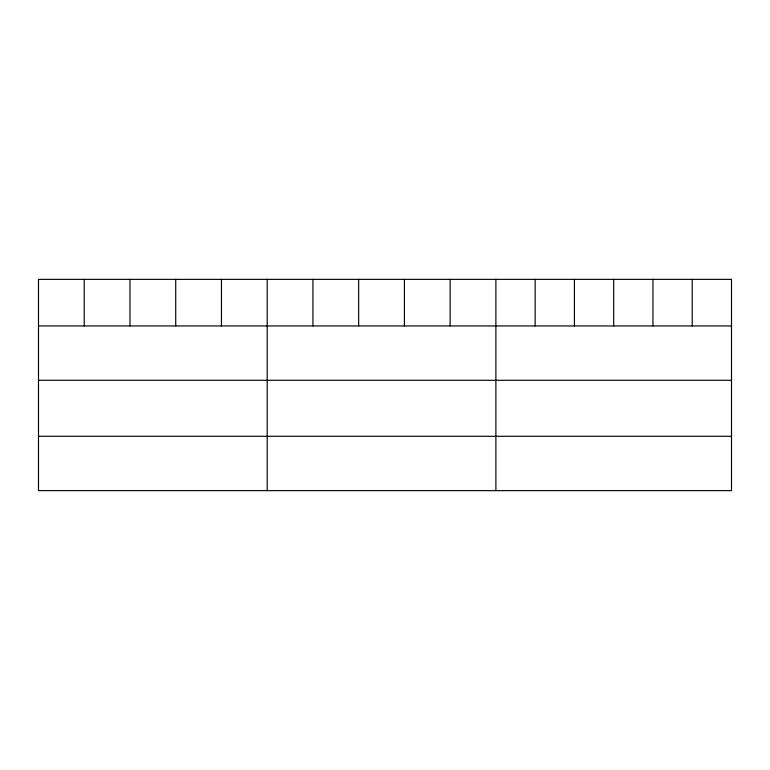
<?xml version="1.0" encoding="UTF-8"?>
<svg xmlns="http://www.w3.org/2000/svg" width="770" height="770" viewBox="0 0 770 770"><rect width="100%" height="100%" fill="white"/><g stroke="black" fill="none" stroke-linecap="round" stroke-linejoin="round"><path stroke-width="1.16" d="M731.5 325.941L731.5 490.634L38.5 490.634L38.5 279.366L731.5 279.366L731.5 325.941L38.5 325.941M38.5 380.284L731.5 380.284M38.5 436.282L731.5 436.282M692.23 279.366L692.23 325.941M652.96 279.366L652.96 325.941M613.69 279.366L613.69 325.941M574.42 279.366L574.42 325.941M535.15 279.366L535.15 325.941M495.88 279.366L495.88 490.634M450.142 279.366L450.142 325.941M404.404 279.366L404.404 325.941M358.666 279.366L358.666 325.941M312.928 279.366L312.928 325.941M267.19 279.366L267.19 490.634M221.452 279.366L221.452 325.941M175.714 279.366L175.714 325.941M129.976 279.366L129.976 325.941M84.238 279.366L84.238 325.941"/></g></svg>
